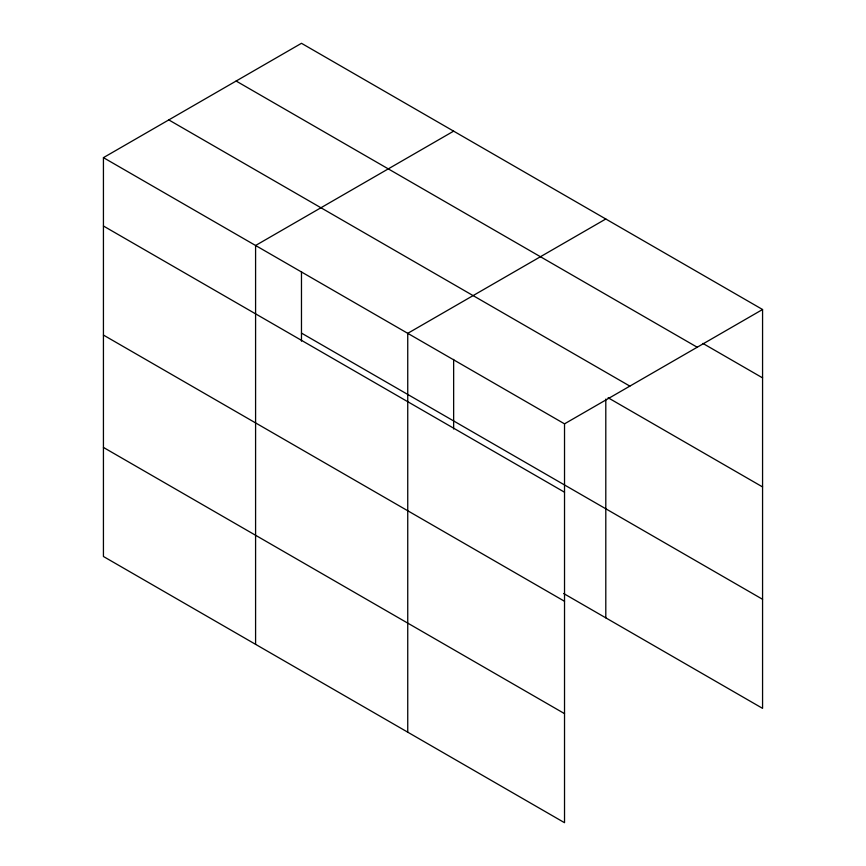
<?xml version="1.0" encoding="UTF-8"?>
<svg xmlns="http://www.w3.org/2000/svg" width="866" height="866" viewBox="0 0 866 866"><rect width="100%" height="100%" fill="white"/><g stroke="black" fill="none" stroke-linecap="round" stroke-linejoin="round"><path stroke-width="1.3" d="M103.433 157.644L564.524 423.842L564.524 822.7L103.433 556.492L103.433 157.644L301.476 43.3L762.567 309.508L762.567 708.356L563.658 593.524M453.643 131.145L255.589 245.489L255.589 644.347M605.799 219.001L407.745 333.334L407.745 732.192M564.524 423.842L762.567 309.508M702.9 343.423L762.567 377.868M236.126 81.036L697.206 347.234M168.794 119.909L629.874 386.117M608.138 397.775L762.567 486.93M301.476 333.096L762.567 599.294M103.433 226.004L564.524 492.213M103.433 335.066L564.524 601.275M103.433 447.43L564.524 713.638M605.799 399.096L605.799 617.848M453.643 359.401L453.643 429.016M301.476 271.556L301.476 341.172"/></g></svg>
